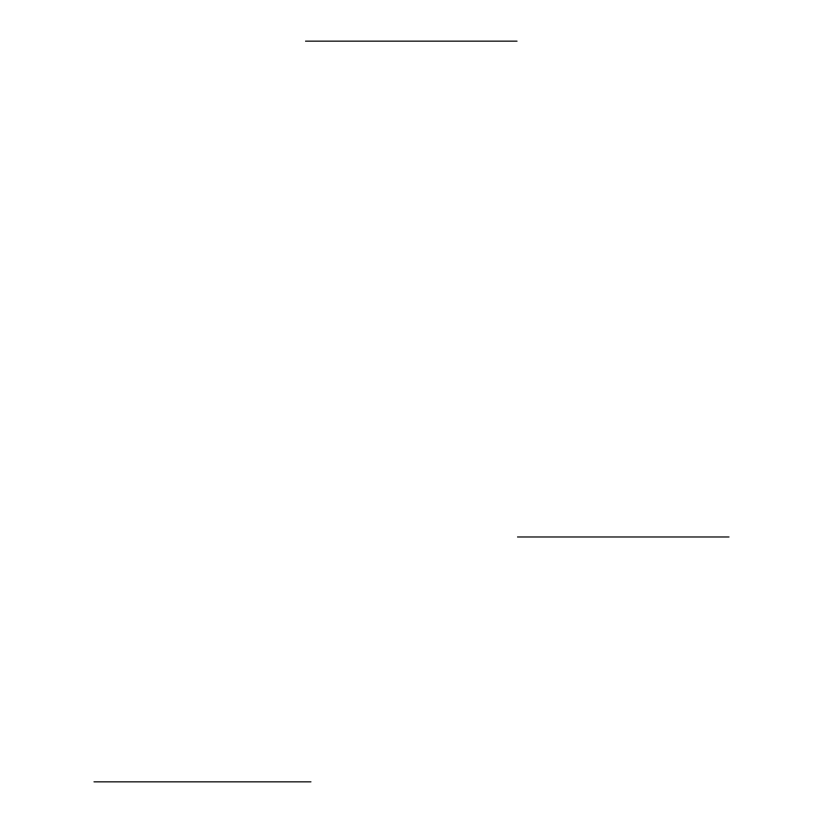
<?xml version="1.0" encoding="UTF-8"?>
<svg xmlns="http://www.w3.org/2000/svg" width="823" height="823" viewBox="0 0 823 823"><rect width="100%" height="100%" fill="white"/><g stroke="black" fill="none" stroke-linecap="round" stroke-linejoin="round"><path stroke-width="1.23" d="M305.508 41.15L517.06 41.15M517.492 536.977L729.044 536.977M93.956 781.85L310.991 781.85"/></g></svg>
